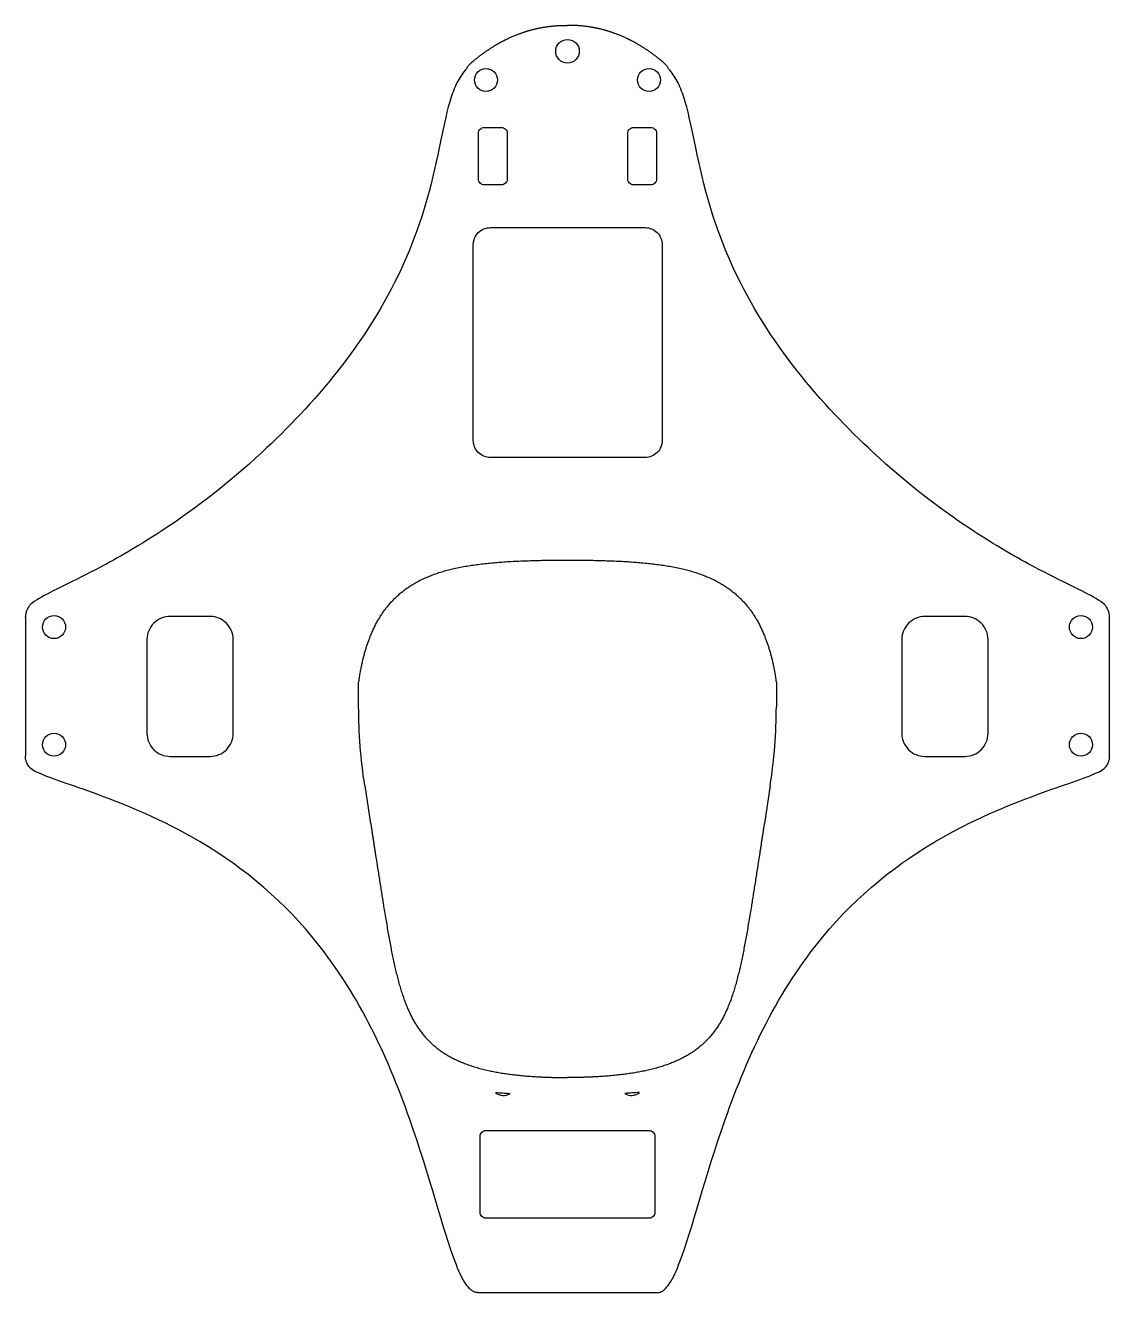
# Model space of a CAD drawing. Header units: millimetres. Extents: x -94 to 94, y -106 to 114.
import ezdxf

# ---------------------------------------------------------------- set-up
doc = ezdxf.new("R2010")
doc.units = ezdxf.units.MM
doc.layers.get('0').update_dxf_attribs({"linetype": 'CONTINUOUS'})

msp = doc.modelspace()

# ---------------------------------------------------------------- linework, layer by layer
for p, q in [((-94.36, 11.38), (-94.36, -12.68)), ((94.36, -12.68), (94.36, 11.38)), ((-36.35, -4.15), (-36.35, 0)), ((36.35, 0), (36.35, -4.15)), ((-35.29, -17.85), (-34.26, -24.5)), ((35.29, -17.85), (34.26, -24.5)), ((-34.25, -24.5), (-34.26, -24.5)), ((34.26, -24.5), (34.25, -24.5)), ((-15.63, -106.1), (15.63, -106.1))]:
    msp.add_line(p, q)
for points in [[(-15.5, 87.62), (-15.5, 95.62, -0.414214), (-14.5, 96.62), (-11.5, 96.62, -0.414214), (-10.5, 95.62), (-10.5, 87.62, -0.414214), (-11.5, 86.62), (-14.5, 86.62, -0.414214)], [(15.5, 95.62), (15.5, 87.62, -0.414214), (14.5, 86.62), (11.5, 86.62, -0.414214), (10.5, 87.62), (10.5, 95.62, -0.414214), (11.5, 96.62), (14.5, 96.62, -0.414214)], [(-16.4, 42.19), (-16.4, 76.19, -0.414214), (-13.4, 79.19), (13.5, 79.19, -0.414214), (16.5, 76.19), (16.5, 42.19, -0.414214), (13.5, 39.19), (-13.4, 39.19, -0.414214)], [(-62.19, -12.81, 0.414214), (-58.19, -8.81), (-58.19, 7.53, 0.414214), (-62.19, 11.53), (-69.19, 11.53, 0.414214), (-73.19, 7.53), (-73.19, -8.81, 0.414214), (-69.19, -12.81)], [(58.19, -8.81, 0.414214), (62.19, -12.81), (69.19, -12.81, 0.414214), (73.19, -8.81), (73.19, 7.53, 0.414214), (69.19, 11.53), (62.19, 11.53, 0.414214), (58.19, 7.53)], [(14.2, -93.14), (-14.2, -93.14, -0.414214), (-15.2, -92.14), (-15.2, -78.89, -0.414214), (-14.2, -77.89), (14.2, -77.89, -0.414214), (15.2, -78.89), (15.2, -92.14, -0.414214)]]:
    msp.add_lwpolyline(points, format="xyb", close=True)
for centre, radius in [((0, 109.87), 2.05), ((-14.19, 104.87), 2), ((14.19, 104.87), 2), ((-89.36, 9.69), 2), ((89.36, 9.69), 2), ((-89.36, -10.77), 2), ((89.36, -10.77), 2)]:
    msp.add_circle(centre, radius)
for centre, start, end in [((-11.16, -69.8), 227.7233, 305.3196), ((11.16, -69.8), 234.6804, 312.2767)]:
    msp.add_arc(centre, 2, start, end)
for points, degree, knots in [([(-10.43, 112.05), (-10.43, 112.05), (-10.43, 112.05), (-10.25, 112.13), (-10.07, 112.22), (-9.71, 112.38), (-9.53, 112.46), (-9.14, 112.62), (-8.96, 112.69), (-8.81, 112.75)], 3, [-0.1841218, -0.1841218, -0.1841218, -0.1841218, -0.1835335, -0.1835335, -0.1058035, -0.1058035, -0.0495057, -0.0495057, 0, 0, 0, 0]), ([(10.43, 112.05), (10.43, 112.05), (10.43, 112.05), (10.25, 112.13), (10.07, 112.22), (9.71, 112.38), (9.53, 112.46), (9.14, 112.62), (8.96, 112.69), (8.81, 112.75)], 3, [-0.1841218, -0.1841218, -0.1841218, -0.1841218, -0.1835335, -0.1835335, -0.1058035, -0.1058035, -0.0495057, -0.0495057, 0, 0, 0, 0]), ([(-16.84, 107.8), (-16.42, 108.16), (-15.18, 109.17), (-13.92, 110.09), (-12.63, 110.91), (-11.31, 111.63), (-10.43, 112.05)], 5, [0.88352748, 0.88352748, 0.88352748, 0.88352748, 0.88352748, 0.88352748, 0.9, 0.93113296, 0.93113296, 0.93113296, 0.93113296, 0.93113296, 0.93113296]), ([(16.84, 107.8), (16.42, 108.16), (15.18, 109.17), (13.92, 110.09), (12.63, 110.91), (11.31, 111.63), (10.43, 112.05)], 5, [0.88352748, 0.88352748, 0.88352748, 0.88352748, 0.88352748, 0.88352748, 0.9, 0.93113296, 0.93113296, 0.93113296, 0.93113296, 0.93113296, 0.93113296]), ([(-17.6, 106.8), (-18.19, 106.17), (-18.68, 105.45), (-19.55, 103.8), (-19.93, 102.83), (-20.95, 99.71), (-21.48, 97.13), (-23.35, 88.09), (-24.89, 80.75), (-34.93, 59.09), (-44.27, 48.31), (-65.13, 29.06), (-75.87, 22.99), (-86.11, 17.57), (-89.79, 15.97), (-92.57, 14.3), (-93.09, 13.94), (-93.45, 13.6)], 3, [-2.300648, -2.300648, -2.300648, -2.300648, -2.246183, -2.246183, -2.182444, -2.182444, -2.038001, -2.038001, -1.73728, -1.73728, -1.288338, -1.288338, -0.688741, -0.688741, -0.149827, -0.149827, 0, 0, 0, 0]), ([(-16.84, 107.8), (-17, 107.66), (-17.14, 107.51), (-17.4, 107.17), (-17.51, 106.99), (-17.6, 106.8)], 3, [-0.1267145, -0.1267145, -0.1267145, -0.1267145, -0.0633597, -0.0633597, 0, 0, 0, 0]), ([(17.6, 106.8), (17.51, 106.99), (17.4, 107.17), (17.14, 107.51), (17, 107.66), (16.84, 107.8)], 3, [0, 0, 0, 0, 0.0633597, 0.0633597, 0.1267145, 0.1267145, 0.1267145, 0.1267145]), ([(93.45, 13.6), (93.09, 13.94), (92.57, 14.3), (89.79, 15.97), (86.11, 17.57), (75.87, 22.99), (65.13, 29.06), (44.27, 48.31), (34.93, 59.09), (24.89, 80.75), (23.35, 88.09), (21.48, 97.13), (20.95, 99.71), (19.93, 102.83), (19.55, 103.8), (18.68, 105.45), (18.19, 106.17), (17.6, 106.8)], 3, [0, 0, 0, 0, 0.149827, 0.149827, 0.688741, 0.688741, 1.288338, 1.288338, 1.73728, 1.73728, 2.038001, 2.038001, 2.182444, 2.182444, 2.246183, 2.246183, 2.300648, 2.300648, 2.300648, 2.300648]), ([(-93.45, 13.6), (-93.59, 13.46), (-93.72, 13.3), (-93.95, 12.97), (-94.04, 12.8), (-94.27, 12.25), (-94.36, 11.87), (-94.36, 11.48)], 3, [-0.2370018, -0.2370018, -0.2370018, -0.2370018, -0.1769251, -0.1769251, -0.1168938, -0.1168938, 0, 0, 0, 0]), ([(94.36, 11.48), (94.36, 11.87), (94.27, 12.25), (94.04, 12.8), (93.95, 12.97), (93.72, 13.3), (93.59, 13.46), (93.45, 13.6)], 3, [0, 0, 0, 0, 0.1168938, 0.1168938, 0.1769251, 0.1769251, 0.2370018, 0.2370018, 0.2370018, 0.2370018]), ([(-35.29, -17.85), (-35.64, -15.59), (-35.91, -13.31), (-36.26, -8.74), (-36.35, -6.45), (-36.35, -4.15)], 3, [0, 0, 0, 0, 0.687899, 0.687899, 1.375798, 1.375798, 1.375798, 1.375798]), ([(35.29, -17.85), (35.64, -15.59), (35.91, -13.31), (36.26, -8.74), (36.35, -6.45), (36.35, -4.15)], 3, [0, 0, 0, 0, 0.687899, 0.687899, 1.375798, 1.375798, 1.375798, 1.375798]), ([(-94.16, -13.79), (-94.23, -13.63), (-94.27, -13.46), (-94.34, -13.12), (-94.36, -12.94), (-94.36, -12.77)], 3, [0, 0, 0, 0, 0.0523349, 0.0523349, 0.1046786, 0.1046786, 0.1046786, 0.1046786]), ([(94.16, -13.79), (94.23, -13.63), (94.27, -13.46), (94.34, -13.12), (94.36, -12.94), (94.36, -12.77)], 3, [0, 0, 0, 0, 0.0523349, 0.0523349, 0.1046786, 0.1046786, 0.1046786, 0.1046786]), ([(-92.41, -15.53), (-92.78, -15.39), (-93.11, -15.19), (-93.57, -14.77), (-93.72, -14.59), (-93.98, -14.21), (-94.08, -14.01), (-94.16, -13.79)], 3, [0, 0, 0, 0, 0.1170719, 0.1170719, 0.1859981, 0.1859981, 0.2548972, 0.2548972, 0.2548972, 0.2548972]), ([(92.41, -15.53), (92.78, -15.39), (93.11, -15.19), (93.57, -14.77), (93.72, -14.59), (93.98, -14.21), (94.08, -14.01), (94.16, -13.79)], 3, [0, 0, 0, 0, 0.1170719, 0.1170719, 0.1859981, 0.1859981, 0.2548972, 0.2548972, 0.2548972, 0.2548972]), ([(-15.63, -106.1), (-15.83, -106.1), (-16.01, -106.06), (-16.42, -105.9), (-16.63, -105.76), (-17.16, -105.32), (-17.46, -104.94), (-18.37, -103.59), (-18.97, -102.28), (-21.7, -95.13), (-23.92, -86), (-31.52, -64.43), (-36.69, -53.53), (-50.43, -37), (-57.37, -31.36), (-71.65, -23.3), (-77.66, -20.91), (-87.05, -17.53), (-90.71, -16.38), (-92.41, -15.53)], 3, [0, 0, 0, 0, 0.057813, 0.057813, 0.131792, 0.131792, 0.263511, 0.263511, 0.55934, 0.55934, 1.60297, 1.60297, 2.810597, 2.810597, 3.726171, 3.726171, 4.428323, 4.428323, 5.043269, 5.043269, 5.043269, 5.043269]), ([(15.63, -106.1), (15.83, -106.1), (16.01, -106.06), (16.42, -105.9), (16.63, -105.76), (17.16, -105.32), (17.46, -104.94), (18.37, -103.59), (18.97, -102.28), (21.7, -95.13), (23.92, -86), (31.52, -64.43), (36.69, -53.53), (50.43, -37), (57.37, -31.36), (71.65, -23.3), (77.66, -20.91), (87.05, -17.53), (90.71, -16.38), (92.41, -15.53)], 3, [0, 0, 0, 0, 0.057813, 0.057813, 0.131792, 0.131792, 0.263511, 0.263511, 0.55934, 0.55934, 1.60297, 1.60297, 2.810597, 2.810597, 3.726171, 3.726171, 4.428323, 4.428323, 5.043269, 5.043269, 5.043269, 5.043269])]:
    msp.add_open_spline(points, degree=degree, knots=knots)
for points, degree in [([(-8.81, 112.75), (-7.15, 113.41), (-5.44, 113.9), (-3.68, 114.23), (-1.86, 114.39), (0, 114.37)], 5), ([(8.81, 112.75), (7.15, 113.41), (5.44, 113.9), (3.68, 114.23), (1.86, 114.39), (0, 114.37)], 5), ([(-36.35, 0), (-35.99, 2.57), (-35, 7.24), (-32.66, 12.81), (-27.96, 17.61), (-19.91, 20.39), (-10.35, 21.29), (0, 21.42), (10.35, 21.29), (19.91, 20.39), (27.96, 17.61), (32.66, 12.81), (35, 7.24), (35.99, 2.57), (36.35, 0)], 5), ([(-94.36, 11.38), (-94.36, 11.4), (-94.36, 11.42), (-94.36, 11.44), (-94.36, 11.46), (-94.36, 11.48)], 5), ([(94.36, 11.38), (94.36, 11.4), (94.36, 11.42), (94.36, 11.44), (94.36, 11.46), (94.36, 11.48)], 5), ([(-94.36, -12.68), (-94.36, -12.7), (-94.36, -12.72), (-94.36, -12.73), (-94.36, -12.75), (-94.36, -12.77)], 5), ([(94.36, -12.68), (94.36, -12.7), (94.36, -12.72), (94.36, -12.73), (94.36, -12.75), (94.36, -12.77)], 5), ([(-34.25, -24.5), (-33.65, -28.4), (-32.52, -35.66), (-31.09, -44.93), (-29.37, -54.43), (-25.63, -62.65), (-19.21, -66.73), (-11.11, -68.32), (-3.99, -68.68), (0, -68.68)], 5), ([(34.25, -24.5), (33.65, -28.4), (32.52, -35.66), (31.09, -44.93), (29.37, -54.43), (25.63, -62.65), (19.21, -66.73), (11.11, -68.32), (3.99, -68.68), (0, -68.68)], 5), ([(-12.5, -71.28), (-11.73, -71.34), (-10.9, -71.39), (-10, -71.43)], 3), ([(12.5, -71.28), (11.73, -71.34), (10.9, -71.39), (10, -71.43)], 3)]:
    msp.add_open_spline(points, degree=degree)

doc.saveas('drawing.dxf')
